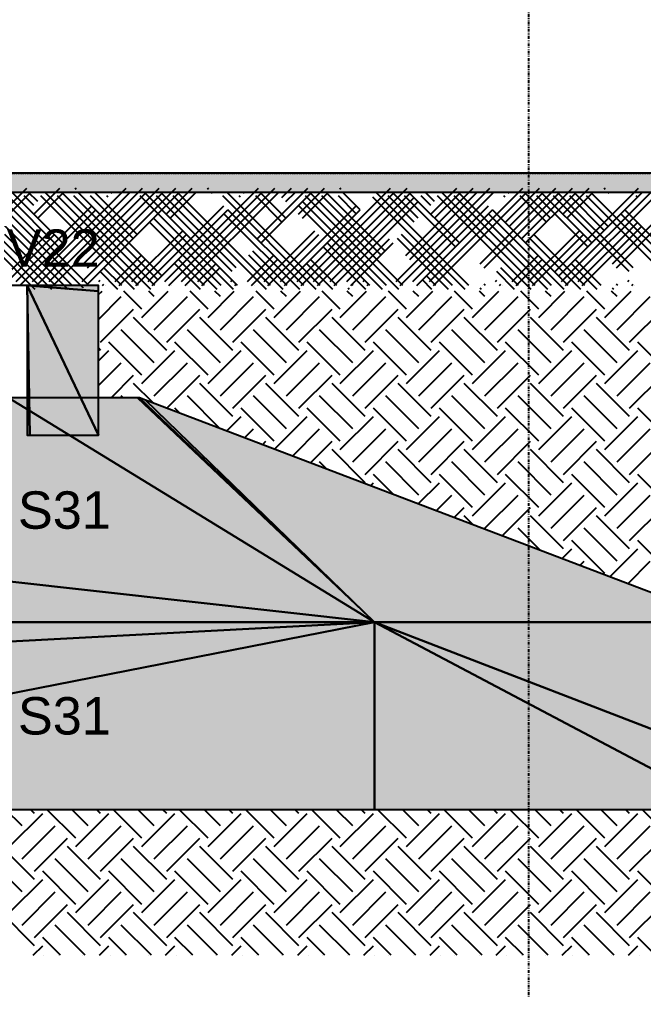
# Model space of a CAD drawing. Extents: x 37185 to 43130, y -8131 to -3926.
# Drawn here: x 38762.3 to 38873.4, y -7787.2 to -7613.1 of the extents above; entities that cross this region are included whole.
import ezdxf

# ---------------------------------------------------------------- set-up
doc = ezdxf.new("R2010")
doc.units = 0
doc.header["$MEASUREMENT"] = 0
doc.linetypes.add('ESTILO_TQS_0002', pattern=[0.4, 0.1, -0.3])
doc.linetypes.add('ESTILO_TQS_0004', pattern=[1.12, 0.5, -0.2, 0.01, -0.2, 0.01, -0.2])
for name, color, linetype in [('36', 253, 'CONTINUOUS'), ('47', 15, 'CONTINUOUS'), ('48', 4, 'CONTINUOUS'), ('52', 3, 'CONTINUOUS'), ('67', 7, 'CONTINUOUS'), ('70', 160, 'CONTINUOUS'), ('74', 2, 'CONTINUOUS'), ('96', 252, 'CONTINUOUS')]:
    doc.layers.add(name, color=color, linetype=linetype)
doc.styles.add('TQS_ARIAL', font='arial.ttf')

msp = doc.modelspace()

# ---------------------------------------------------------------- linework, layer by layer
at = {"layer": '36', "linetype": 'Continuous'}
for p, q in [((38750.09, -7656.62), (38763.58, -7643.13)), ((38750.8, -7657.33), (38764.28, -7643.84)), ((38771.65, -7660.5), (38755.22, -7644.07)), ((38773.66, -7660.98), (38757.22, -7644.54)), ((38774.37, -7660.27), (38757.93, -7643.84)), ((38769.24, -7653.61), (38760.17, -7644.54)), ((38769.95, -7652.91), (38760.88, -7643.84)), ((38764.82, -7646.25), (38763.12, -7644.54)), ((38765.53, -7645.54), (38763.82, -7643.84)), ((38764.59, -7659.8), (38781.26, -7643.13)), ((38764.82, -7647.78), (38769.47, -7643.13)), ((38765.3, -7660.5), (38781.96, -7643.84)), ((38765.53, -7648.49), (38770.18, -7643.84)), ((38782.73, -7661.21), (38766.06, -7644.54)), ((38783.44, -7660.5), (38766.77, -7643.84)), ((38767.54, -7659.8), (38784.2, -7643.13)), ((38768.24, -7660.5), (38784.91, -7643.84)), ((38785.68, -7661.21), (38769.01, -7644.54)), ((38786.38, -7660.5), (38769.72, -7643.84)), ((38786.92, -7659.51), (38771.96, -7644.54)), ((38772.19, -7643.36), (38772.42, -7643.13)), ((38787.62, -7658.8), (38772.66, -7643.84)), ((38772.89, -7644.07), (38773.12, -7643.84)), ((38773.43, -7659.8), (38790.09, -7643.13)), ((38773.66, -7656.62), (38787.15, -7643.13)), ((38774.14, -7660.5), (38790.8, -7643.84)), ((38774.37, -7657.33), (38787.86, -7643.84)), ((38782.5, -7652.14), (38774.9, -7644.54)), ((38783.21, -7651.43), (38775.61, -7643.84)), ((38778.08, -7644.78), (38777.85, -7644.54)), ((38778.79, -7644.07), (38778.56, -7643.84)), ((38800.41, -7661.21), (38783.74, -7644.54)), ((38801.11, -7660.5), (38784.45, -7643.84)), ((38800.18, -7658.03), (38786.69, -7644.54)), ((38800.88, -7657.33), (38787.39, -7643.84)), ((38788.16, -7659.8), (38804.83, -7643.13)), ((38788.39, -7647.78), (38793.04, -7643.13)), ((38788.87, -7660.5), (38805.53, -7643.84)), ((38789.1, -7648.49), (38793.75, -7643.84)), ((38806.3, -7661.21), (38789.63, -7644.54)), ((38807.01, -7660.5), (38790.34, -7643.84)), ((38791.11, -7659.8), (38807.77, -7643.13)), ((38791.81, -7660.5), (38808.48, -7643.84)), ((38795.76, -7643.36), (38795.99, -7643.13)), ((38796.46, -7644.07), (38796.69, -7643.84)), ((38815.14, -7661.21), (38798.47, -7644.54)), ((38815.85, -7660.5), (38799.18, -7643.84)), ((38801.65, -7644.78), (38801.42, -7644.54)), ((38802.36, -7644.07), (38802.13, -7643.84)), ((38809.01, -7649.19), (38804.36, -7644.54)), ((38804.6, -7652.2), (38813.66, -7643.13)), ((38809.72, -7648.49), (38805.07, -7643.84)), ((38805.3, -7652.91), (38814.37, -7643.84)), ((38809.01, -7644.83), (38810.72, -7643.13)), ((38809.72, -7645.54), (38811.43, -7643.84)), ((38811.73, -7659.8), (38828.4, -7643.13)), ((38811.96, -7647.78), (38816.61, -7643.13)), ((38812.44, -7660.5), (38829.1, -7643.84)), ((38812.67, -7648.49), (38817.32, -7643.84)), ((38829.87, -7661.21), (38813.2, -7644.54)), ((38830.58, -7660.5), (38813.91, -7643.84)), ((38814.68, -7659.8), (38831.34, -7643.13)), ((38815.38, -7660.5), (38832.05, -7643.84)), ((38826.69, -7655.09), (38816.15, -7644.54)), ((38827.4, -7654.38), (38816.86, -7643.84)), ((38822.27, -7647.72), (38819.1, -7644.54)), ((38819.33, -7643.36), (38819.56, -7643.13)), ((38822.98, -7647.01), (38819.8, -7643.84)), ((38820.03, -7644.07), (38820.26, -7643.84)), ((38842.36, -7660.5), (38825.93, -7644.07)), ((38832.58, -7649.19), (38827.93, -7644.54)), ((38833.29, -7648.49), (38828.64, -7643.84)), ((38829.41, -7659.8), (38846.07, -7643.13)), ((38830.11, -7660.5), (38846.78, -7643.84)), ((38839.95, -7653.61), (38830.88, -7644.54)), ((38831.11, -7655.15), (38843.13, -7643.13)), ((38840.66, -7652.91), (38831.59, -7643.84)), ((38831.82, -7655.85), (38843.83, -7643.84)), ((38835.53, -7646.25), (38833.83, -7644.54)), ((38836.24, -7645.54), (38834.53, -7643.84)), ((38835.3, -7659.8), (38851.97, -7643.13)), ((38835.53, -7647.78), (38840.18, -7643.13)), ((38836.01, -7660.5), (38852.67, -7643.84)), ((38836.24, -7648.49), (38840.89, -7643.84)), ((38853.44, -7661.21), (38836.77, -7644.54)), ((38854.15, -7660.5), (38837.48, -7643.84)), ((38856.39, -7661.21), (38839.72, -7644.54)), ((38857.09, -7660.5), (38840.43, -7643.84)), ((38844.37, -7656.62), (38857.86, -7643.13)), ((38845.08, -7657.33), (38858.57, -7643.84)), ((38848.79, -7644.78), (38848.56, -7644.54)), ((38848.79, -7649.25), (38854.91, -7643.13)), ((38849.5, -7644.07), (38849.27, -7643.84)), ((38849.5, -7649.96), (38855.62, -7643.84)), ((38856.15, -7649.19), (38851.5, -7644.54)), ((38851.74, -7652.2), (38860.8, -7643.13)), ((38856.86, -7648.49), (38852.21, -7643.84)), ((38852.44, -7652.91), (38861.51, -7643.84)), ((38863.52, -7653.61), (38854.45, -7644.54)), ((38864.23, -7652.91), (38855.16, -7643.84)), ((38870.89, -7658.03), (38857.4, -7644.54)), ((38857.63, -7658.09), (38872.59, -7643.13)), ((38871.59, -7657.33), (38858.1, -7643.84)), ((38858.34, -7658.8), (38873.3, -7643.84)), ((38858.87, -7659.8), (38875.54, -7643.13)), ((38859.1, -7647.78), (38863.75, -7643.13)), ((38859.58, -7660.5), (38876.24, -7643.84)), ((38859.81, -7648.49), (38864.46, -7643.84)), ((38866.47, -7650.67), (38860.34, -7644.54)), ((38867.17, -7649.96), (38861.05, -7643.84)), ((38879.96, -7661.21), (38863.29, -7644.54)), ((38880.66, -7660.5), (38864, -7643.84)), ((38866.47, -7643.36), (38866.7, -7643.13)), ((38867.17, -7644.07), (38867.4, -7643.84)), ((38867.94, -7656.62), (38881.43, -7643.13)), ((38868.65, -7657.33), (38882.14, -7643.84)), ((38872.36, -7644.78), (38872.13, -7644.54)), ((38873.07, -7644.07), (38872.84, -7643.84)), ((38770.94, -7661.21), (38754.51, -7644.78)), ((38761.64, -7659.8), (38775.13, -7646.31)), ((38785.21, -7659.8), (38798.7, -7646.31)), ((38808.78, -7659.8), (38822.27, -7646.31)), ((38826.92, -7661.21), (38811.96, -7646.25)), ((38827.63, -7660.5), (38812.67, -7645.54)), ((38817.62, -7659.8), (38832.58, -7644.83)), ((38818.33, -7660.5), (38833.29, -7645.54)), ((38841.65, -7661.21), (38825.22, -7644.78)), ((38832.35, -7659.8), (38845.84, -7646.31)), ((38765.05, -7661.21), (38751.56, -7647.72)), ((38765.76, -7660.5), (38752.27, -7647.01)), ((38762.35, -7660.5), (38775.84, -7647.01)), ((38785.92, -7660.5), (38799.41, -7647.01)), ((38812.19, -7661.21), (38798.7, -7647.72)), ((38812.9, -7660.5), (38799.41, -7647.01)), ((38809.49, -7660.5), (38822.98, -7647.01)), ((38833.06, -7660.5), (38846.55, -7647.01)), ((38859.33, -7661.21), (38845.84, -7647.72)), ((38860.04, -7660.5), (38846.55, -7647.01)), ((38882.9, -7661.21), (38869.41, -7647.72)), ((38883.61, -7660.5), (38870.12, -7647.01)), ((38797.46, -7661.21), (38785.44, -7649.19)), ((38798.17, -7660.5), (38786.15, -7648.49)), ((38861.82, -7659.8), (38872.36, -7649.25)), ((38758.7, -7659.8), (38767.77, -7650.73)), ((38759.4, -7660.5), (38768.47, -7651.43)), ((38768.7, -7660.5), (38759.63, -7651.43)), ((38782.27, -7659.8), (38791.34, -7650.73)), ((38782.97, -7660.5), (38792.04, -7651.43)), ((38805.84, -7659.8), (38814.91, -7650.73)), ((38806.54, -7660.5), (38815.61, -7651.43)), ((38839.42, -7660.5), (38830.35, -7651.43)), ((38852.98, -7659.8), (38862.05, -7650.73)), ((38853.68, -7660.5), (38862.75, -7651.43)), ((38862.99, -7660.5), (38853.92, -7651.43)), ((38862.52, -7660.5), (38873.07, -7649.96)), ((38768, -7661.21), (38758.93, -7652.14)), ((38824.68, -7660.5), (38817.09, -7652.91)), ((38820.57, -7659.8), (38828.17, -7652.2)), ((38821.28, -7660.5), (38828.87, -7652.91)), ((38838.71, -7661.21), (38829.64, -7652.14)), ((38862.28, -7661.21), (38853.21, -7652.14)), ((38809.95, -7660.5), (38803.83, -7654.38)), ((38823.98, -7661.21), (38816.38, -7653.61)), ((38779.32, -7659.8), (38783.97, -7655.15)), ((38780.03, -7660.5), (38784.68, -7655.85)), ((38794.51, -7661.21), (38789.86, -7656.56)), ((38795.22, -7660.5), (38790.57, -7655.85)), ((38794.05, -7659.8), (38797.23, -7656.62)), ((38802.89, -7659.8), (38807.54, -7655.15)), ((38809.25, -7661.21), (38803.12, -7655.09)), ((38803.6, -7660.5), (38808.25, -7655.85)), ((38818.08, -7661.21), (38813.43, -7656.56)), ((38818.79, -7660.5), (38814.14, -7655.85)), ((38850.03, -7659.8), (38854.68, -7655.15)), ((38850.74, -7660.5), (38855.39, -7655.85)), ((38865.22, -7661.21), (38860.57, -7656.56)), ((38865.93, -7660.5), (38861.28, -7655.85)), ((38779.78, -7661.21), (38776.61, -7658.03)), ((38780.49, -7660.5), (38777.31, -7657.33)), ((38794.76, -7660.5), (38797.94, -7657.33)), ((38850.49, -7661.21), (38847.32, -7658.03)), ((38851.2, -7660.5), (38848.02, -7657.33)), ((38776.37, -7659.8), (38776.61, -7659.57)), ((38777.08, -7660.5), (38777.31, -7660.27)), ((38799.94, -7659.8), (38800.18, -7659.57)), ((38800.65, -7660.5), (38800.88, -7660.27)), ((38821.74, -7660.5), (38821.51, -7660.27)), ((38823.51, -7659.8), (38823.75, -7659.57)), ((38824.22, -7660.5), (38824.45, -7660.27)), ((38835.76, -7661.21), (38834.06, -7659.51)), ((38836.47, -7660.5), (38834.76, -7658.8)), ((38845.31, -7660.5), (38845.08, -7660.27)), ((38847.09, -7659.8), (38847.32, -7659.57)), ((38847.79, -7660.5), (38848.02, -7660.27)), ((38868.88, -7660.5), (38868.65, -7660.27)), ((38870.66, -7659.8), (38870.89, -7659.57)), ((38871.36, -7660.5), (38871.59, -7660.27)), ((38762.81, -7660.5), (38762.81, -7660.5)), ((38762.81, -7660.5), (38762.81, -7660.5)), ((38771.19, -7660.5), (38771.19, -7660.5)), ((38771.19, -7660.5), (38771.19, -7660.5)), ((38774.6, -7660.5), (38774.6, -7660.5)), ((38774.6, -7660.5), (38774.6, -7660.5)), ((38777.54, -7660.5), (38777.54, -7660.5)), ((38777.54, -7660.5), (38777.54, -7660.5)), ((38789.33, -7660.5), (38789.33, -7660.5)), ((38789.33, -7660.5), (38789.33, -7660.5)), ((38792.27, -7660.5), (38792.27, -7660.5)), ((38792.27, -7660.5), (38792.27, -7660.5)), ((38797.71, -7660.5), (38797.71, -7660.5)), ((38797.71, -7660.5), (38797.71, -7660.5)), ((38804.06, -7660.5), (38804.06, -7660.5)), ((38804.06, -7660.5), (38804.06, -7660.5)), ((38821.03, -7661.21), (38820.8, -7660.98)), ((38827.17, -7660.5), (38827.17, -7660.5)), ((38827.17, -7660.5), (38827.17, -7660.5)), ((38833.52, -7660.5), (38833.52, -7660.5)), ((38833.52, -7660.5), (38833.52, -7660.5)), ((38838.95, -7660.5), (38838.95, -7660.5)), ((38838.95, -7660.5), (38838.95, -7660.5)), ((38841.9, -7660.5), (38841.9, -7660.5)), ((38841.9, -7660.5), (38841.9, -7660.5)), ((38844.6, -7661.21), (38844.37, -7660.98)), ((38844.85, -7660.5), (38844.85, -7660.5)), ((38844.85, -7660.5), (38844.85, -7660.5)), ((38848.25, -7660.5), (38848.25, -7660.5)), ((38848.25, -7660.5), (38848.25, -7660.5)), ((38856.63, -7660.5), (38856.63, -7660.5)), ((38856.63, -7660.5), (38856.63, -7660.5)), ((38865.47, -7660.5), (38865.47, -7660.5)), ((38865.47, -7660.5), (38865.47, -7660.5)), ((38868.17, -7661.21), (38867.94, -7660.98)), ((38868.42, -7660.5), (38868.42, -7660.5)), ((38868.42, -7660.5), (38868.42, -7660.5)), ((38871.82, -7660.5), (38871.82, -7660.5)), ((38871.82, -7660.5), (38871.82, -7660.5))]:
    msp.add_line(p, q, dxfattribs=at)
at = {"layer": '47', "linetype": 'Continuous'}
for p, q in [((38776.32, -7662.13), (38776.97, -7661.48)), ((38784.07, -7664.69), (38780.86, -7661.48)), ((38784.07, -7666.17), (38788.75, -7661.48)), ((38786.28, -7662.48), (38785.28, -7661.48)), ((38795.86, -7664.69), (38792.65, -7661.48)), ((38795.86, -7666.17), (38800.54, -7661.48)), ((38798.07, -7662.48), (38797.07, -7661.48)), ((38807.64, -7664.69), (38804.43, -7661.48)), ((38807.64, -7666.17), (38812.32, -7661.48)), ((38809.85, -7662.48), (38808.85, -7661.48)), ((38819.43, -7664.69), (38816.22, -7661.48)), ((38819.43, -7666.17), (38824.11, -7661.48)), ((38821.64, -7662.48), (38820.64, -7661.48)), ((38831.21, -7664.69), (38828, -7661.48)), ((38831.21, -7666.17), (38835.89, -7661.48)), ((38833.42, -7662.48), (38832.42, -7661.48)), ((38843, -7664.69), (38839.79, -7661.48)), ((38843, -7666.17), (38847.68, -7661.48)), ((38845.21, -7662.48), (38844.21, -7661.48)), ((38854.78, -7664.69), (38851.57, -7661.48)), ((38854.78, -7666.17), (38859.46, -7661.48)), ((38856.99, -7662.48), (38855.99, -7661.48)), ((38866.57, -7664.69), (38863.36, -7661.48)), ((38866.57, -7666.17), (38871.25, -7661.48)), ((38868.78, -7662.48), (38867.78, -7661.48)), ((38776.32, -7666.55), (38780.39, -7662.48)), ((38786.28, -7668.37), (38792.17, -7662.48)), ((38798.07, -7668.37), (38803.96, -7662.48)), ((38809.85, -7668.37), (38815.74, -7662.48)), ((38821.64, -7668.37), (38827.53, -7662.48)), ((38833.42, -7668.37), (38839.31, -7662.48)), ((38845.21, -7668.37), (38851.1, -7662.48)), ((38856.99, -7668.37), (38862.88, -7662.48)), ((38868.78, -7668.37), (38874.67, -7662.48)), ((38776.71, -7670.58), (38782.6, -7664.69)), ((38788.49, -7670.58), (38794.38, -7664.69)), ((38800.28, -7670.58), (38806.17, -7664.69)), ((38812.06, -7670.58), (38817.95, -7664.69)), ((38823.85, -7670.58), (38829.74, -7664.69)), ((38835.63, -7670.58), (38841.52, -7664.69)), ((38847.42, -7670.58), (38853.31, -7664.69)), ((38859.2, -7670.58), (38865.09, -7664.69)), ((38870.99, -7670.58), (38876.88, -7664.69)), ((38788.49, -7672.06), (38782.6, -7666.17)), ((38800.28, -7672.06), (38794.38, -7666.17)), ((38812.06, -7672.06), (38806.17, -7666.17)), ((38823.85, -7672.06), (38817.95, -7666.17)), ((38835.63, -7672.06), (38829.74, -7666.17)), ((38847.42, -7672.06), (38841.52, -7666.17)), ((38859.2, -7672.06), (38853.31, -7666.17)), ((38870.99, -7672.06), (38865.09, -7666.17)), ((38786.28, -7674.27), (38780.39, -7668.37)), ((38798.07, -7674.27), (38792.17, -7668.37)), ((38809.85, -7674.27), (38803.96, -7668.37)), ((38821.64, -7674.27), (38815.74, -7668.37)), ((38833.42, -7674.27), (38827.53, -7668.37)), ((38845.21, -7674.27), (38839.31, -7668.37)), ((38856.99, -7674.27), (38851.1, -7668.37)), ((38868.78, -7674.27), (38862.88, -7668.37)), ((38784.07, -7676.48), (38778.18, -7670.58)), ((38795.86, -7676.48), (38789.96, -7670.58)), ((38807.64, -7676.48), (38801.75, -7670.58)), ((38819.43, -7676.48), (38813.53, -7670.58)), ((38831.21, -7676.48), (38825.32, -7670.58)), ((38843, -7676.48), (38837.1, -7670.58)), ((38854.78, -7676.48), (38848.89, -7670.58)), ((38866.57, -7676.48), (38860.68, -7670.58)), ((38878.35, -7676.48), (38872.46, -7670.58)), ((38776.32, -7670.97), (38776.32, -7670.97)), ((38776.71, -7672.06), (38776.32, -7671.67)), ((38776.32, -7673.92), (38778.18, -7672.06)), ((38784.07, -7677.95), (38789.96, -7672.06)), ((38795.86, -7677.95), (38801.75, -7672.06)), ((38807.64, -7677.95), (38813.53, -7672.06)), ((38819.43, -7677.95), (38825.32, -7672.06)), ((38831.21, -7677.95), (38837.1, -7672.06)), ((38843, -7677.95), (38848.89, -7672.06)), ((38854.78, -7677.95), (38860.68, -7672.06)), ((38866.57, -7677.95), (38872.46, -7672.06)), ((38776.32, -7678.34), (38780.39, -7674.27)), ((38786.28, -7680.16), (38792.17, -7674.27)), ((38798.07, -7680.16), (38803.96, -7674.27)), ((38809.85, -7680.16), (38815.74, -7674.27)), ((38821.64, -7680.16), (38827.53, -7674.27)), ((38833.42, -7680.16), (38839.31, -7674.27)), ((38845.21, -7680.16), (38851.1, -7674.27)), ((38856.99, -7680.16), (38862.88, -7674.27)), ((38868.78, -7680.16), (38874.67, -7674.27)), ((38778.57, -7680.5), (38782.6, -7676.48)), ((38788.51, -7682.35), (38794.38, -7676.48)), ((38800.28, -7682.37), (38806.17, -7676.48)), ((38812.06, -7682.37), (38817.95, -7676.48)), ((38823.85, -7682.37), (38829.74, -7676.48)), ((38835.63, -7682.37), (38841.52, -7676.48)), ((38847.42, -7682.37), (38853.31, -7676.48)), ((38859.2, -7682.37), (38865.09, -7676.48)), ((38870.99, -7682.37), (38876.88, -7676.48)), ((38786.07, -7681.43), (38782.6, -7677.95)), ((38800.28, -7683.84), (38794.38, -7677.95)), ((38812.06, -7683.84), (38806.17, -7677.95)), ((38823.85, -7683.84), (38817.95, -7677.95)), ((38835.63, -7683.84), (38829.74, -7677.95)), ((38847.42, -7683.84), (38841.52, -7677.95)), ((38859.2, -7683.84), (38853.31, -7677.95)), ((38870.99, -7683.84), (38865.09, -7677.95)), ((38780.73, -7680.5), (38780.39, -7680.16)), ((38781.52, -7680.5), (38781.52, -7680.5)), ((38785.31, -7681.13), (38785.31, -7681.13)), ((38797.97, -7685.96), (38792.17, -7680.16)), ((38809.85, -7686.05), (38803.96, -7680.16)), ((38821.64, -7686.05), (38815.74, -7680.16)), ((38833.42, -7686.05), (38827.53, -7680.16)), ((38845.21, -7686.05), (38839.31, -7680.16)), ((38856.99, -7686.05), (38851.1, -7680.16)), ((38868.78, -7686.05), (38862.88, -7680.16)), ((38790.83, -7683.24), (38789.96, -7682.37)), ((38807.64, -7688.26), (38801.75, -7682.37)), ((38819.43, -7688.26), (38813.53, -7682.37)), ((38831.21, -7688.26), (38825.32, -7682.37)), ((38843, -7688.26), (38837.1, -7682.37)), ((38854.78, -7688.26), (38848.89, -7682.37)), ((38866.57, -7688.26), (38860.68, -7682.37)), ((38878.35, -7688.26), (38872.46, -7682.37)), ((38790.64, -7683.17), (38790.64, -7683.17)), ((38793.84, -7684.38), (38793.84, -7684.38)), ((38799.18, -7686.42), (38801.75, -7683.84)), ((38807.71, -7689.67), (38813.53, -7683.84)), ((38819.43, -7689.74), (38825.32, -7683.84)), ((38831.21, -7689.74), (38837.1, -7683.84)), ((38843, -7689.74), (38848.89, -7683.84)), ((38854.78, -7689.74), (38860.68, -7683.84)), ((38866.57, -7689.74), (38872.46, -7683.84)), ((38797.04, -7685.6), (38797.04, -7685.6)), ((38802.38, -7687.64), (38803.96, -7686.05)), ((38810.91, -7690.89), (38815.74, -7686.05)), ((38821.64, -7691.94), (38827.53, -7686.05)), ((38833.42, -7691.94), (38839.31, -7686.05)), ((38845.21, -7691.94), (38851.1, -7686.05)), ((38856.99, -7691.94), (38862.88, -7686.05)), ((38868.78, -7691.94), (38874.67, -7686.05)), ((38805.11, -7688.68), (38805.11, -7688.68)), ((38805.58, -7688.86), (38806.17, -7688.26)), ((38814.11, -7692.11), (38817.95, -7688.26)), ((38823.85, -7695.63), (38817.95, -7689.74)), ((38823.85, -7694.15), (38829.74, -7688.26)), ((38835.63, -7695.63), (38829.74, -7689.74)), ((38835.63, -7694.15), (38841.52, -7688.26)), ((38847.42, -7695.63), (38841.52, -7689.74)), ((38847.42, -7694.15), (38853.31, -7688.26)), ((38859.2, -7695.63), (38853.31, -7689.74)), ((38859.2, -7694.15), (38865.09, -7688.26)), ((38870.99, -7695.63), (38865.09, -7689.74)), ((38870.99, -7694.15), (38876.88, -7688.26)), ((38809.87, -7690.49), (38809.87, -7690.49)), ((38817.01, -7693.21), (38815.74, -7691.94)), ((38816.24, -7692.92), (38816.24, -7692.92)), ((38833.42, -7697.84), (38827.53, -7691.94)), ((38845.21, -7697.84), (38839.31, -7691.94)), ((38856.99, -7697.84), (38851.1, -7691.94)), ((38868.78, -7697.84), (38862.88, -7691.94)), ((38819.44, -7694.14), (38819.44, -7694.14)), ((38828.91, -7697.74), (38825.32, -7694.15)), ((38843, -7700.05), (38837.1, -7694.15)), ((38854.78, -7700.05), (38848.89, -7694.15)), ((38866.57, -7700.05), (38860.68, -7694.15)), ((38878.35, -7700.05), (38872.46, -7694.15)), ((38822.64, -7695.36), (38822.64, -7695.36)), ((38824.15, -7695.93), (38824.15, -7695.93)), ((38824.78, -7696.17), (38825.32, -7695.63)), ((38833.31, -7699.42), (38837.1, -7695.63)), ((38843, -7701.52), (38848.89, -7695.63)), ((38854.78, -7701.52), (38860.68, -7695.63)), ((38866.57, -7701.52), (38872.46, -7695.63)), ((38827.98, -7697.39), (38827.98, -7697.39)), ((38836.51, -7700.64), (38839.31, -7697.84)), ((38845.21, -7703.73), (38851.1, -7697.84)), ((38856.99, -7703.73), (38862.88, -7697.84)), ((38868.78, -7703.73), (38874.67, -7697.84)), ((38831.18, -7698.61), (38831.18, -7698.61)), ((38839.71, -7701.86), (38841.52, -7700.05)), ((38848.25, -7705.11), (38853.31, -7700.05)), ((38859.2, -7705.94), (38865.09, -7700.05)), ((38870.99, -7705.94), (38876.88, -7700.05)), ((38836.05, -7700.46), (38836.05, -7700.46)), ((38843.19, -7703.18), (38841.52, -7701.52)), ((38859.2, -7707.41), (38853.31, -7701.52)), ((38870.99, -7707.41), (38865.09, -7701.52)), ((38841.85, -7702.67), (38841.85, -7702.67)), ((38855.09, -7707.72), (38851.1, -7703.73)), ((38868.78, -7709.62), (38862.88, -7703.73)), ((38845.05, -7703.89), (38845.05, -7703.89)), ((38847.95, -7705), (38847.95, -7705)), ((38850.38, -7705.92), (38850.38, -7705.92)), ((38853.58, -7707.14), (38853.58, -7707.14)), ((38866.57, -7711.83), (38860.68, -7705.94)), ((38878.35, -7711.83), (38872.46, -7705.94)), ((38856.78, -7708.36), (38856.78, -7708.36)), ((38858.91, -7709.17), (38860.68, -7707.41)), ((38867.45, -7712.43), (38872.46, -7707.41)), ((38862.11, -7710.39), (38862.88, -7709.62)), ((38862.23, -7710.44), (38862.23, -7710.44)), ((38870.65, -7713.64), (38874.67, -7709.62)), ((38865.31, -7711.61), (38865.31, -7711.61)), ((38866.98, -7712.25), (38866.98, -7712.25)), ((38762.71, -7756.76), (38759.78, -7753.84)), ((38764.92, -7754.55), (38764.2, -7753.84)), ((38772.29, -7758.97), (38767.15, -7753.84)), ((38774.5, -7756.76), (38771.57, -7753.84)), ((38776.71, -7754.55), (38775.99, -7753.84)), ((38784.07, -7758.97), (38778.94, -7753.84)), ((38786.28, -7756.76), (38783.36, -7753.84)), ((38788.49, -7754.55), (38787.77, -7753.84)), ((38795.86, -7758.97), (38790.72, -7753.84)), ((38798.07, -7756.76), (38795.14, -7753.84)), ((38800.28, -7754.55), (38799.56, -7753.84)), ((38807.64, -7758.97), (38802.51, -7753.84)), ((38809.85, -7756.76), (38806.93, -7753.84)), ((38812.06, -7754.55), (38811.34, -7753.84)), ((38819.43, -7758.97), (38814.29, -7753.84)), ((38821.64, -7756.76), (38818.71, -7753.84)), ((38823.85, -7754.55), (38823.13, -7753.84)), ((38831.21, -7758.97), (38826.08, -7753.84)), ((38833.42, -7756.76), (38830.5, -7753.84)), ((38835.63, -7754.55), (38834.91, -7753.84)), ((38843, -7758.97), (38837.86, -7753.84)), ((38845.21, -7756.76), (38842.28, -7753.84)), ((38847.42, -7754.55), (38846.7, -7753.84)), ((38854.78, -7758.97), (38849.65, -7753.84)), ((38856.99, -7756.76), (38854.07, -7753.84)), ((38859.2, -7754.55), (38858.49, -7753.84)), ((38866.57, -7758.97), (38861.43, -7753.84)), ((38868.78, -7756.76), (38865.85, -7753.84)), ((38870.99, -7754.55), (38870.27, -7753.84)), ((38878.35, -7758.97), (38873.22, -7753.84)), ((38760.5, -7760.45), (38766.39, -7754.55)), ((38772.29, -7760.45), (38778.18, -7754.55)), ((38784.07, -7760.45), (38789.96, -7754.55)), ((38795.86, -7760.45), (38801.75, -7754.55)), ((38807.64, -7760.45), (38813.53, -7754.55)), ((38819.43, -7760.45), (38825.32, -7754.55)), ((38831.21, -7760.45), (38837.1, -7754.55)), ((38843, -7760.45), (38848.89, -7754.55)), ((38854.78, -7760.45), (38860.68, -7754.55)), ((38866.57, -7760.45), (38872.46, -7754.55)), ((38762.71, -7762.66), (38768.6, -7756.76)), ((38774.5, -7762.66), (38780.39, -7756.76)), ((38786.28, -7762.66), (38792.17, -7756.76)), ((38798.07, -7762.66), (38803.96, -7756.76)), ((38809.85, -7762.66), (38815.74, -7756.76)), ((38821.64, -7762.66), (38827.53, -7756.76)), ((38833.42, -7762.66), (38839.31, -7756.76)), ((38845.21, -7762.66), (38851.1, -7756.76)), ((38856.99, -7762.66), (38862.88, -7756.76)), ((38868.78, -7762.66), (38874.67, -7756.76)), ((38764.92, -7764.87), (38770.81, -7758.97)), ((38776.71, -7764.87), (38782.6, -7758.97)), ((38788.49, -7764.87), (38794.38, -7758.97)), ((38800.28, -7764.87), (38806.17, -7758.97)), ((38812.06, -7764.87), (38817.95, -7758.97)), ((38823.85, -7764.87), (38829.74, -7758.97)), ((38835.63, -7764.87), (38841.52, -7758.97)), ((38847.42, -7764.87), (38853.31, -7758.97)), ((38859.2, -7764.87), (38865.09, -7758.97)), ((38870.99, -7764.87), (38876.88, -7758.97)), ((38764.92, -7766.34), (38759.03, -7760.45)), ((38776.71, -7766.34), (38770.81, -7760.45)), ((38788.49, -7766.34), (38782.6, -7760.45)), ((38800.28, -7766.34), (38794.38, -7760.45)), ((38812.06, -7766.34), (38806.17, -7760.45)), ((38823.85, -7766.34), (38817.95, -7760.45)), ((38835.63, -7766.34), (38829.74, -7760.45)), ((38847.42, -7766.34), (38841.52, -7760.45)), ((38859.2, -7766.34), (38853.31, -7760.45)), ((38870.99, -7766.34), (38865.09, -7760.45)), ((38762.71, -7768.55), (38756.82, -7762.66)), ((38774.5, -7768.55), (38768.6, -7762.66)), ((38786.28, -7768.55), (38780.39, -7762.66)), ((38798.07, -7768.55), (38792.17, -7762.66)), ((38809.85, -7768.55), (38803.96, -7762.66)), ((38821.64, -7768.55), (38815.74, -7762.66)), ((38833.42, -7768.55), (38827.53, -7762.66)), ((38845.21, -7768.55), (38839.31, -7762.66)), ((38856.99, -7768.55), (38851.1, -7762.66)), ((38868.78, -7768.55), (38862.88, -7762.66)), ((38760.5, -7772.23), (38766.39, -7766.34)), ((38772.29, -7770.76), (38766.39, -7764.87)), ((38772.29, -7772.23), (38778.18, -7766.34)), ((38784.07, -7770.76), (38778.18, -7764.87)), ((38784.07, -7772.23), (38789.96, -7766.34)), ((38795.86, -7770.76), (38789.96, -7764.87)), ((38795.86, -7772.23), (38801.75, -7766.34)), ((38807.64, -7770.76), (38801.75, -7764.87)), ((38807.64, -7772.23), (38813.53, -7766.34)), ((38819.43, -7770.76), (38813.53, -7764.87)), ((38819.43, -7772.23), (38825.32, -7766.34)), ((38831.21, -7770.76), (38825.32, -7764.87)), ((38831.21, -7772.23), (38837.1, -7766.34)), ((38843, -7770.76), (38837.1, -7764.87)), ((38843, -7772.23), (38848.89, -7766.34)), ((38854.78, -7770.76), (38848.89, -7764.87)), ((38854.78, -7772.23), (38860.68, -7766.34)), ((38866.57, -7770.76), (38860.68, -7764.87)), ((38866.57, -7772.23), (38872.46, -7766.34)), ((38878.35, -7770.76), (38872.46, -7764.87)), ((38762.71, -7774.44), (38768.6, -7768.55)), ((38774.5, -7774.44), (38780.39, -7768.55)), ((38786.28, -7774.44), (38792.17, -7768.55)), ((38798.07, -7774.44), (38803.96, -7768.55)), ((38809.85, -7774.44), (38815.74, -7768.55)), ((38821.64, -7774.44), (38827.53, -7768.55)), ((38833.42, -7774.44), (38839.31, -7768.55)), ((38845.21, -7774.44), (38851.1, -7768.55)), ((38856.99, -7774.44), (38862.88, -7768.55)), ((38868.78, -7774.44), (38874.67, -7768.55)), ((38764.92, -7776.65), (38770.81, -7770.76)), ((38776.71, -7776.65), (38782.6, -7770.76)), ((38788.49, -7776.65), (38794.38, -7770.76)), ((38800.28, -7776.65), (38806.17, -7770.76)), ((38812.06, -7776.65), (38817.95, -7770.76)), ((38823.85, -7776.65), (38829.74, -7770.76)), ((38835.63, -7776.65), (38841.52, -7770.76)), ((38847.42, -7776.65), (38853.31, -7770.76)), ((38859.2, -7776.65), (38865.09, -7770.76)), ((38870.99, -7776.65), (38876.88, -7770.76)), ((38764.92, -7778.12), (38759.03, -7772.23)), ((38776.71, -7778.12), (38770.81, -7772.23)), ((38788.49, -7778.12), (38782.6, -7772.23)), ((38800.28, -7778.12), (38794.38, -7772.23)), ((38812.06, -7778.12), (38806.17, -7772.23)), ((38823.85, -7778.12), (38817.95, -7772.23)), ((38835.63, -7778.12), (38829.74, -7772.23)), ((38847.42, -7778.12), (38841.52, -7772.23)), ((38859.2, -7778.12), (38853.31, -7772.23)), ((38870.99, -7778.12), (38865.09, -7772.23)), ((38773.97, -7779.81), (38768.6, -7774.44)), ((38785.76, -7779.81), (38780.39, -7774.44)), ((38797.54, -7779.81), (38792.17, -7774.44)), ((38809.33, -7779.81), (38803.96, -7774.44)), ((38821.11, -7779.81), (38815.74, -7774.44)), ((38832.9, -7779.81), (38827.53, -7774.44)), ((38844.68, -7779.81), (38839.31, -7774.44)), ((38856.47, -7779.81), (38851.1, -7774.44)), ((38868.25, -7779.81), (38862.88, -7774.44)), ((38769.55, -7779.81), (38766.39, -7776.65)), ((38781.34, -7779.81), (38778.18, -7776.65)), ((38793.12, -7779.81), (38789.96, -7776.65)), ((38804.91, -7779.81), (38801.75, -7776.65)), ((38816.69, -7779.81), (38813.53, -7776.65)), ((38828.48, -7779.81), (38825.32, -7776.65)), ((38840.26, -7779.81), (38837.1, -7776.65)), ((38852.05, -7779.81), (38848.89, -7776.65)), ((38863.83, -7779.81), (38860.68, -7776.65)), ((38875.62, -7779.81), (38872.46, -7776.65)), ((38764.71, -7779.81), (38766.39, -7778.12)), ((38776.49, -7779.81), (38778.18, -7778.12)), ((38788.28, -7779.81), (38789.96, -7778.12)), ((38800.07, -7779.81), (38801.75, -7778.12)), ((38811.85, -7779.81), (38813.53, -7778.12)), ((38823.64, -7779.81), (38825.32, -7778.12)), ((38835.42, -7779.81), (38837.1, -7778.12)), ((38847.21, -7779.81), (38848.89, -7778.12)), ((38858.99, -7779.81), (38860.68, -7778.12)), ((38870.78, -7779.81), (38872.46, -7778.12)), ((38766.61, -7779.81), (38766.61, -7779.81)), ((38769.13, -7779.81), (38769.13, -7779.81)), ((38773.55, -7779.81), (38773.55, -7779.81)), ((38778.39, -7779.81), (38778.39, -7779.81)), ((38780.91, -7779.81), (38780.91, -7779.81)), ((38785.33, -7779.81), (38785.33, -7779.81)), ((38790.18, -7779.81), (38790.18, -7779.81)), ((38792.7, -7779.81), (38792.7, -7779.81)), ((38797.12, -7779.81), (38797.12, -7779.81)), ((38801.96, -7779.81), (38801.96, -7779.81)), ((38804.48, -7779.81), (38804.48, -7779.81)), ((38808.9, -7779.81), (38808.9, -7779.81)), ((38813.75, -7779.81), (38813.75, -7779.81)), ((38816.27, -7779.81), (38816.27, -7779.81)), ((38820.69, -7779.81), (38820.69, -7779.81)), ((38825.53, -7779.81), (38825.53, -7779.81)), ((38828.05, -7779.81), (38828.05, -7779.81)), ((38832.47, -7779.81), (38832.47, -7779.81)), ((38837.32, -7779.81), (38837.32, -7779.81)), ((38839.84, -7779.81), (38839.84, -7779.81)), ((38844.26, -7779.81), (38844.26, -7779.81)), ((38849.1, -7779.81), (38849.1, -7779.81)), ((38851.63, -7779.81), (38851.63, -7779.81)), ((38856.04, -7779.81), (38856.04, -7779.81)), ((38860.89, -7779.81), (38860.89, -7779.81)), ((38863.41, -7779.81), (38863.41, -7779.81)), ((38867.83, -7779.81), (38867.83, -7779.81)), ((38872.67, -7779.81), (38872.67, -7779.81))]:
    msp.add_line(p, q, dxfattribs=at)
at = {"layer": '48', "linetype": 'Continuous'}
msp.add_line((38763.65, -7660.5), (38689.47, -7660.5), dxfattribs=at)
at = {"layer": '52', "linetype": 'Continuous'}
for points in [[(38763.65, -7660.5), (38763.65, -7680.5)], [(38776.32, -7660.5), (38763.65, -7660.5)], [(38776.32, -7680.5), (38776.32, -7661.48), (38776.32, -7660.5)], [(38783.65, -7680.5), (38783.28, -7680.5), (38776.32, -7680.5), (38773.15, -7680.5), (38764, -7680.5), (38763.65, -7680.5), (38760.32, -7680.5)], [(38763.65, -7680.5), (38763.65, -7682.55), (38763.65, -7687.17)], [(38776.32, -7687.17), (38776.32, -7680.5)], [(38888.65, -7720.5), (38784.72, -7680.91), (38783.65, -7680.5)], [(38763.65, -7687.17), (38764.12, -7687.17), (38771.18, -7687.17), (38776.32, -7687.17)], [(38655.32, -7753.84), (38825.51, -7753.84), (38888.65, -7753.84)]]:
    msp.add_lwpolyline(points, dxfattribs=at)
at = {"layer": '67', "linetype": 'ESTILO_TQS_0002'}
msp.add_line((38396.54, -7640.5), (40376.85, -7640.5), dxfattribs=at)
at = {"layer": '70', "linetype": 'ESTILO_TQS_0004'}
msp.add_line((38852.99, -4463.57), (38852.99, -7787.17), dxfattribs=at)
at = {"layer": '96', "linetype": 'Continuous'}
for points in [[(38596.32, -7640.5), (38596.32, -7643.84), (40156.32, -7643.84), (40156.32, -7640.5), (38596.32, -7640.5)], [(38763.65, -7660.5), (38763.65, -7687.17), (38764.12, -7687.17), (38763.65, -7660.5)], [(38763.65, -7660.5), (38764.12, -7687.17), (38776.32, -7687.17), (38763.65, -7660.5)], [(38763.65, -7660.5), (38776.32, -7687.17), (38776.32, -7661.48), (38763.65, -7660.5)], [(38763.65, -7660.5), (38776.32, -7661.48), (38776.32, -7660.5), (38763.65, -7660.5)], [(38825.51, -7720.5), (38760.32, -7680.5), (38693.88, -7705.81), (38825.51, -7720.5)], [(38825.51, -7720.5), (38783.28, -7680.5), (38760.32, -7680.5), (38825.51, -7720.5)], [(38825.51, -7720.5), (38783.65, -7680.5), (38783.28, -7680.5), (38825.51, -7720.5)], [(38825.51, -7720.5), (38784.72, -7680.91), (38783.65, -7680.5), (38825.51, -7720.5)], [(38825.51, -7720.5), (38888.65, -7720.5), (38784.72, -7680.91), (38825.51, -7720.5)], [(38825.51, -7720.5), (38693.88, -7705.81), (38655.32, -7720.5), (38825.51, -7720.5)], [(38825.51, -7720.5), (38655.32, -7720.5), (38655.32, -7729.52), (38825.51, -7720.5)], [(38825.51, -7720.5), (38655.32, -7729.52), (38655.32, -7753.84), (38825.51, -7720.5)], [(38825.51, -7720.5), (38655.32, -7753.84), (38825.51, -7753.84), (38825.51, -7720.5)], [(38825.51, -7720.5), (38825.51, -7753.84), (38888.65, -7753.84), (38825.51, -7720.5)], [(38825.51, -7720.5), (38888.65, -7753.84), (38888.65, -7744.82), (38825.51, -7720.5)], [(38825.51, -7720.5), (38888.65, -7744.82), (38888.65, -7720.5), (38825.51, -7720.5)]]:
    msp.add_lwpolyline(points, dxfattribs=at)
for points in [[(38596.32, -7640.5), (38596.32, -7643.84), (40156.32, -7643.84)], [(38596.32, -7640.5), (40156.32, -7643.84), (40156.32, -7640.5)], [(38596.32, -7640.5), (40156.32, -7640.5), (38596.32, -7640.5)], [(38763.65, -7660.5), (38763.65, -7687.17), (38764.12, -7687.17)], [(38763.65, -7660.5), (38764.12, -7687.17), (38763.65, -7660.5)], [(38763.65, -7660.5), (38764.12, -7687.17), (38776.32, -7687.17)], [(38763.65, -7660.5), (38776.32, -7687.17), (38763.65, -7660.5)], [(38763.65, -7660.5), (38776.32, -7687.17), (38776.32, -7661.48)], [(38763.65, -7660.5), (38776.32, -7661.48), (38763.65, -7660.5)], [(38763.65, -7660.5), (38776.32, -7661.48), (38776.32, -7660.5)], [(38763.65, -7660.5), (38776.32, -7660.5), (38763.65, -7660.5)], [(38825.51, -7720.5), (38760.32, -7680.5), (38693.88, -7705.81)], [(38825.51, -7720.5), (38783.28, -7680.5), (38760.32, -7680.5)], [(38825.51, -7720.5), (38760.32, -7680.5), (38825.51, -7720.5)], [(38825.51, -7720.5), (38783.65, -7680.5), (38783.28, -7680.5)], [(38825.51, -7720.5), (38783.28, -7680.5), (38825.51, -7720.5)], [(38825.51, -7720.5), (38784.72, -7680.91), (38783.65, -7680.5)], [(38825.51, -7720.5), (38783.65, -7680.5), (38825.51, -7720.5)], [(38825.51, -7720.5), (38888.65, -7720.5), (38784.72, -7680.91)], [(38825.51, -7720.5), (38784.72, -7680.91), (38825.51, -7720.5)], [(38825.51, -7720.5), (38693.88, -7705.81), (38655.32, -7720.5)], [(38825.51, -7720.5), (38693.88, -7705.81), (38825.51, -7720.5)], [(38825.51, -7720.5), (38655.32, -7720.5), (38655.32, -7729.52)], [(38825.51, -7720.5), (38655.32, -7729.52), (38825.51, -7720.5)], [(38825.51, -7720.5), (38655.32, -7729.52), (38655.32, -7753.84)], [(38825.51, -7720.5), (38655.32, -7753.84), (38825.51, -7720.5)], [(38825.51, -7720.5), (38655.32, -7753.84), (38825.51, -7753.84)], [(38825.51, -7720.5), (38655.32, -7720.5), (38825.51, -7720.5)], [(38825.51, -7720.5), (38825.51, -7753.84), (38825.51, -7720.5)], [(38825.51, -7720.5), (38825.51, -7753.84), (38888.65, -7753.84)], [(38825.51, -7720.5), (38888.65, -7753.84), (38825.51, -7720.5)], [(38825.51, -7720.5), (38888.65, -7753.84), (38888.65, -7744.82)], [(38825.51, -7720.5), (38888.65, -7744.82), (38825.51, -7720.5)], [(38825.51, -7720.5), (38888.65, -7744.82), (38888.65, -7720.5)], [(38825.51, -7720.5), (38888.65, -7720.5), (38825.51, -7720.5)]]:
    msp.add_solid(points, dxfattribs=at)

# ---------------------------------------------------------------- texts
at = {"layer": '74', "linetype": 'Continuous', "style": 'TQS_ARIAL'}
for s, p in [('V22', (38759.99, -7657.17)), ('S31', (38761.98, -7703.84)), ('S31', (38761.98, -7740.5))]:
    msp.add_text(s, height=6.667, dxfattribs=at).set_placement(p)

doc.saveas('drawing.dxf')
